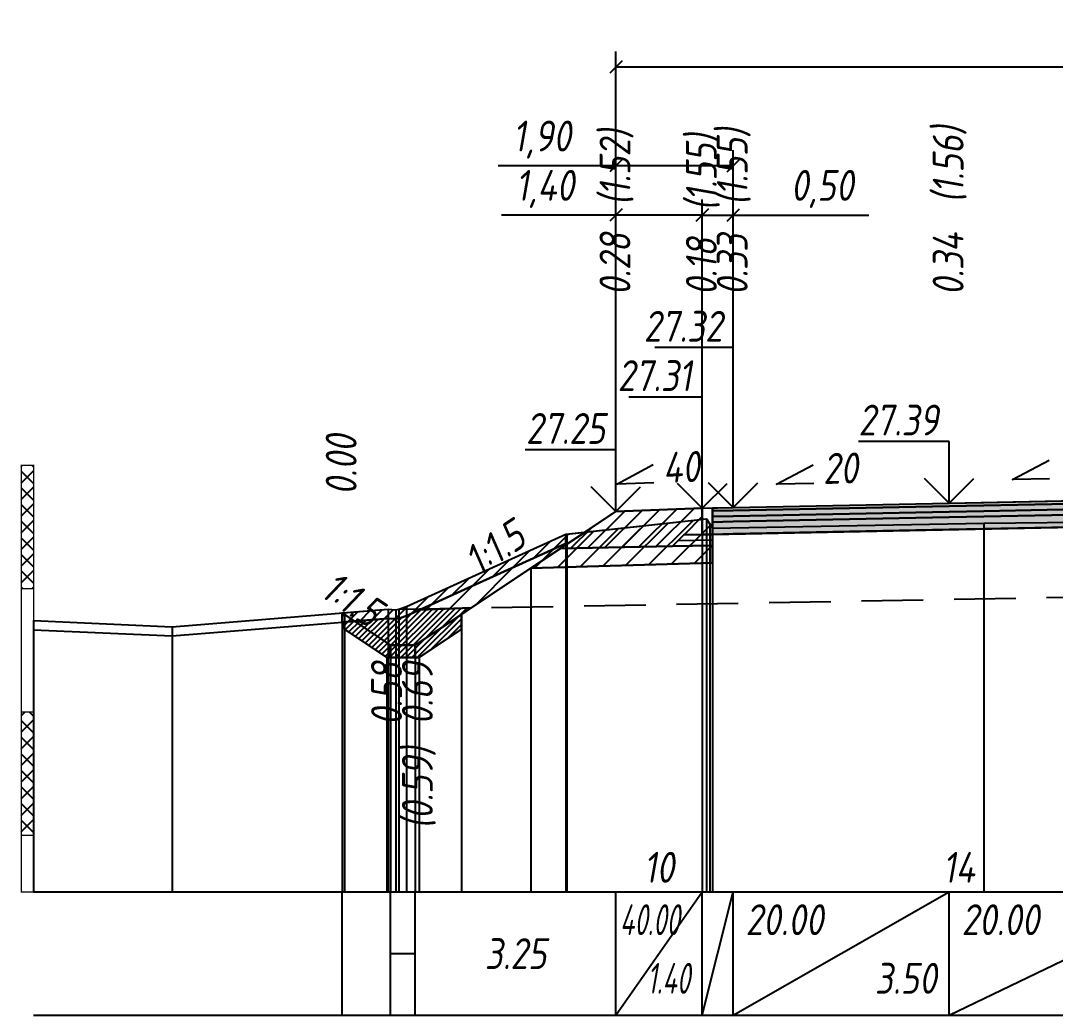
# Model space of a CAD drawing. Extents: x -717 to 1451, y -133302 to 233.
# Drawn here: x 78.9 to 162.8, y -93912 to -93831.4 of the extents above; entities that cross this region are included whole.
import ezdxf
from ezdxf.enums import TextEntityAlignment as Align

# ---------------------------------------------------------------- set-up
doc = ezdxf.new("R2010")
doc.units = 0
doc.linetypes.add('штриховая', pattern=[0.75, 0.5, -0.25])
for name, color, linetype in [('Интерполированный поперечник', 2, 'Continuous'), ('Код_514', 1, 'Continuous'), ('Контур_0', 7, 'Continuous'), ('Контур_2521', 7, 'Continuous'), ('Контур_2564', 7, 'Continuous'), ('Контур_2660', 7, 'Continuous'), ('Контур_2665', 7, 'Continuous'), ('Контур_400', 7, 'Continuous'), ('Контур_508', 7, 'Continuous'), ('Контур_512', 7, 'Continuous'), ('Контур_513', 7, 'Continuous'), ('Контур_818', 7, 'Continuous'), ('Красный поперечник', 1, 'Continuous'), ('Линейка абсолютных высот', 7, 'Continuous'), ('Объём_2501', 7, 'Continuous'), ('Объём_2564', 7, 'Continuous'), ('Объём_2650', 7, 'Continuous'), ('Объём_2660', 7, 'Continuous'), ('Объём_2661', 7, 'Continuous'), ('Объём_2663', 7, 'Continuous'), ('Объём_2664', 7, 'Continuous'), ('Объём_2665', 7, 'Continuous'), ('Объём_2666', 7, 'Continuous'), ('Объём_2753', 7, 'Continuous'), ('Откосы', 7, 'Continuous'), ('Отметки покрытия', 7, 'Continuous'), ('Рабочие отметки', 7, 'Continuous'), ('Рабочие отметки доп.', 7, 'Continuous'), ('Слои выравнивания', 7, 'Continuous'), ('Таблица', 7, 'Continuous'), ('Уклоны проезжей части', 7, 'Continuous'), ('Черный поперечник', 3, 'Continuous')]:
    doc.layers.add(name, color=color, linetype=linetype)
for name, color, linetype, true_color in [('Контур_2540', 2, 'Continuous', 0xffff00), ('Контур_2560', 2, 'Continuous', 0xffff00), ('Контур_2561', 7, 'Continuous', 0xff8040), ('Контур_2562', 3, 'Continuous', 0x00ff00), ('Контур_2563', 7, 'Continuous', 0xff8000), ('Контур_2570', 7, 'Continuous', 0x80ff00), ('Контур_2583', 3, 'Continuous', 0x00ff00), ('Контур_2584', 3, 'Continuous', 0x00ff00), ('Контур_2725', 7, 'Continuous', 0x323232), ('Контур_2736', 4, 'Continuous', 0x00ffff), ('Контур_2737', 4, 'Continuous', 0x00ffff), ('Контур_2738', 4, 'Continuous', 0x00ffff), ('Контур_2739', 4, 'Continuous', 0x00ffff), ('Контур_2741', 4, 'Continuous', 0x00ffff), ('Контур_2742', 4, 'Continuous', 0x00ffff), ('Контур_2743', 4, 'Continuous', 0x00ffff), ('Контур_2744', 7, 'Continuous', 0xa4ffff), ('Контур_2745', 7, 'Continuous', 0xa4ffff), ('Контур_2747', 4, 'Continuous', 0x00ffff), ('Контур_2748', 4, 'Continuous', 0x00ffff), ('Контур_2749', 4, 'Continuous', 0x00ffff), ('Контур_2750', 4, 'Continuous', 0x00ffff), ('Контур_2751', 4, 'Continuous', 0x00ffff), ('Контур_2752', 4, 'Continuous', 0x00ffff), ('Контур_2760', 7, 'Continuous', 0x323232), ('Контур_2761', 7, 'Continuous', 0x323232), ('Контур_2762', 7, 'Continuous', 0x323232), ('Контур_2763', 7, 'Continuous', 0x323232), ('Контур_402', 7, 'Continuous', 0xff6464), ('Контур_703', 4, 'Continuous', 0x00ffff), ('Контур_705', 4, 'Continuous', 0x00ffff), ('Контур_707', 4, 'Continuous', 0x00ffff), ('Контур_720', 131, 'Continuous', 0xaaffff), ('Объём_2500', 7, 'Continuous', 0xc0c0c0), ('Объём_2520', 7, 'Continuous', 0x80ffff), ('Объём_2540', 2, 'Continuous', 0xffff00), ('Объём_2560', 2, 'Continuous', 0xffff00), ('Объём_2561', 7, 'Continuous', 0xff8040), ('Объём_2562', 3, 'Continuous', 0x00ff00), ('Объём_2563', 7, 'Continuous', 0xff8000), ('Объём_2570', 7, 'Continuous', 0x80ff00), ('Объём_2583', 3, 'Continuous', 0x00ff00), ('Объём_2584', 3, 'Continuous', 0x00ff00), ('Объём_2592', 3, 'Continuous', 0x00ff00), ('Объём_2596', 3, 'Continuous', 0x00ff00), ('Объём_2600', 7, 'Continuous', 0x808000), ('Объём_2620', 2, 'Continuous', 0xffff00), ('Объём_2746', 2, 'Continuous', 0xffff00)]:
    doc.layers.add(name, color=color, linetype=linetype, true_color=true_color)
doc.styles.get("Standard").update_dxf_attribs({"font": 'txt', "height": 2.5})
doc.styles.add('М', font='romand.shx', dxfattribs={"width": 0.8, "oblique": 10, "height": 2.5})
doc.dimstyles.new('ISO-25', dxfattribs={"dimtxt": 2.5, "dimasz": 2.5, "dimexe": 1.25, "dimexo": 0.625, "dimtad": 1, "dimtxsty": 'Standard', "dimcen": 2.5, "dimadec": 0, "dimazin": 0, "dimtfac": 1, "dimtmove": 0, "dimatfit": 3, "dimfxl": 1, "dimarcsym": 0})
pattern_1 = [(45.0000013, (0, 0), (-0.67351924, 0.673519211), []), (135.0000003, (0, 0), (-0.673519222, -0.67351923), [])]

# ---------------------------------------------------------------- blocks, each defined once
blk = doc.blocks.new('_Oblique')
at = {"color": 0, "linetype": 'ByBlock', "lineweight": -2}
blk.add_line((-0.5, -0.5), (0.5, 0.5), dxfattribs=at)
blk = doc.blocks.new('*D1852')
at = {"color": 0, "lineweight": -2, "transparency": 16777216}
for p, q in [((127.194, -93870.595), (127.194, -93845.875)), ((134.194, -93870.315), (134.194, -93845.875)), ((127.194, -93847.125), (117.905, -93847.125)), ((134.194, -93847.125), (127.194, -93847.125))]:
    blk.add_line(p, q, dxfattribs=at)
at = {"layer": 'Defpoints', "color": 0, "transparency": 16777216}
for p in [(134.194, -93847.125), (127.194, -93871.22), (134.194, -93870.94)]:
    blk.add_point(p, dxfattribs=at)
at = {"color": 0, "lineweight": -2, "transparency": 16777216, "rotation": 180}
blk.add_blockref('_Oblique', (127.194, -93847.125), dxfattribs=at)
at = {"color": 0, "lineweight": -2, "transparency": 16777216}
blk.add_blockref('_Oblique', (134.194, -93847.125), dxfattribs=at)
at = {"color": 0, "transparency": 16777216, "insert": (121.445, -93845.012), "char_height": 2.5, "width": 8.75, "attachment_point": 5, "style": 'М'}
blk.add_mtext('1,40', dxfattribs=at)
blk = doc.blocks.new('*D1854')
at = {"color": 0, "lineweight": -2, "transparency": 16777216}
for p, q in [((134.194, -93870.315), (134.194, -93845.875)), ((136.694, -93870.265), (136.694, -93845.875)), ((134.194, -93847.125), (136.694, -93847.125)), ((136.694, -93847.125), (147.676, -93847.125))]:
    blk.add_line(p, q, dxfattribs=at)
at = {"layer": 'Defpoints', "color": 0, "transparency": 16777216}
for p in [(136.694, -93847.125), (134.194, -93870.94), (136.694, -93870.89)]:
    blk.add_point(p, dxfattribs=at)
at = {"color": 0, "lineweight": -2, "transparency": 16777216, "rotation": 180}
blk.add_blockref('_Oblique', (134.194, -93847.125), dxfattribs=at)
at = {"color": 0, "lineweight": -2, "transparency": 16777216}
blk.add_blockref('_Oblique', (136.694, -93847.125), dxfattribs=at)
at = {"color": 0, "transparency": 16777216, "insert": (143.915, -93845.012), "char_height": 2.5, "width": 9.16667, "attachment_point": 5, "style": 'М'}
blk.add_mtext('0,50', dxfattribs=at)
blk = doc.blocks.new('*D1857')
at = {"color": 0, "lineweight": -2, "transparency": 16777216}
for p, q in [((127.194, -93870.595), (127.194, -93841.875)), ((136.694, -93870.265), (136.694, -93841.875)), ((127.194, -93843.125), (117.655, -93843.125)), ((136.694, -93843.125), (127.194, -93843.125))]:
    blk.add_line(p, q, dxfattribs=at)
at = {"layer": 'Defpoints', "color": 0, "transparency": 16777216}
for p in [(136.694, -93843.125), (127.194, -93871.22), (136.694, -93870.89)]:
    blk.add_point(p, dxfattribs=at)
at = {"color": 0, "lineweight": -2, "transparency": 16777216, "rotation": 180}
blk.add_blockref('_Oblique', (127.194, -93843.125), dxfattribs=at)
at = {"color": 0, "lineweight": -2, "transparency": 16777216}
blk.add_blockref('_Oblique', (136.694, -93843.125), dxfattribs=at)
at = {"color": 0, "transparency": 16777216, "insert": (121.196, -93841.012), "char_height": 2.5, "width": 8.75, "attachment_point": 5, "style": 'М'}
blk.add_mtext('1,90', dxfattribs=at)
blk = doc.blocks.new('*D1858')
at = {"color": 0, "lineweight": -2, "transparency": 16777216}
for p, q in [((127.194, -93870.595), (127.194, -93833.875)), ((222.694, -93870.595), (222.694, -93833.875)), ((127.194, -93835.125), (222.694, -93835.125))]:
    blk.add_line(p, q, dxfattribs=at)
at = {"layer": 'Defpoints', "color": 0, "transparency": 16777216}
for p in [(222.694, -93835.125), (127.194, -93871.22), (222.694, -93871.22)]:
    blk.add_point(p, dxfattribs=at)
at = {"color": 0, "lineweight": -2, "transparency": 16777216, "rotation": 180}
blk.add_blockref('_Oblique', (127.194, -93835.125), dxfattribs=at)
at = {"color": 0, "lineweight": -2, "transparency": 16777216}
blk.add_blockref('_Oblique', (222.694, -93835.125), dxfattribs=at)
at = {"color": 0, "transparency": 16777216, "insert": (174.944, -93833.012), "char_height": 2.5, "width": 10.41667, "attachment_point": 5, "style": 'М'}
blk.add_mtext('19,10', dxfattribs=at)

msp = doc.modelspace()

# ---------------------------------------------------------------- hatches: boundary and pattern name
at = {"layer": 'Линейка абсолютных высот'}
h = msp.add_hatch(dxfattribs=at)
h.set_pattern_fill('ANSI37', scale=0.3, style=0)
h.set_pattern_definition(pattern_1)
h.paths.add_polyline_path([(80, -93877.414), (80, -93867.414), (79, -93867.414), (79, -93877.414)])
h = msp.add_hatch(dxfattribs=at)
h.set_pattern_fill('ANSI37', scale=0.3, style=0)
h.set_pattern_definition(pattern_1)
h.paths.add_polyline_path([(80, -93897.414), (80, -93887.414), (79, -93887.414), (79, -93897.414)])
at = {"layer": 'Объём_2563'}
h = msp.add_hatch(dxfattribs=at)
h.set_pattern_fill('ANSI31', color=256, scale=0.3)
h.paths.add_polyline_path([(127.194, -93871.157), (134.194, -93870.877), (134.194, -93873.027), (132.694, -93873.057), (131.775, -93873.976), (122.694, -93874.157)])
at = {"layer": 'Объём_2570'}
h = msp.add_hatch(dxfattribs=at)
h.set_pattern_fill('ANSI31', color=256, scale=0.2)
h.paths.add_polyline_path([(123.119, -93873.745), (110.222, -93879.61), (109.608, -93879.83), (109.362, -93879.87), (108.724, -93879.828), (105, -93880.13), (105, -93879.38), (108.724, -93879.078), (109.362, -93879.12), (109.608, -93879.08), (110.222, -93878.86), (123.119, -93872.995)])
at = {"layer": 'Объём_2600'}
h = msp.add_hatch(dxfattribs=at)
h.set_pattern_fill('ANSI31', color=6, scale=0.4)
h.paths.add_polyline_path([(135.026, -93875.31), (120.302, -93875.751), (115.467, -93878.975), (111.259, -93879.138), (123.119, -93873.745), (123.119, -93872.995), (134.526, -93871.76), (135.026, -93872.503)])
at = {"layer": 'Объём_2620'}
h = msp.add_hatch(dxfattribs=at)
h.set_pattern_fill('ANSI31', color=2, scale=0.1)
h.paths.add_polyline_path([(108.724, -93879.828), (109.362, -93879.87), (109.608, -93879.83), (110.222, -93879.61), (111.259, -93879.138), (115.467, -93878.975), (114.68, -93879.5), (114.68, -93880.702), (111.232, -93883), (108.627, -93883), (105.18, -93880.702), (105.18, -93880.116)])
at = {"layer": 'Слои выравнивания'}
for color, points in [(2, [(135.026, -93870.861), (136.694, -93870.827), (154.194, -93870.477), (157.018, -93870.421), (174.944, -93870.062), (174.944, -93870.312), (157.018, -93870.671), (154.194, -93870.727), (136.694, -93871.077), (135.026, -93871.111)]), (3, [(135.026, -93871.111), (136.694, -93871.077), (154.194, -93870.727), (157.018, -93870.671), (174.944, -93870.312), (174.944, -93870.762), (157.018, -93871.121), (154.194, -93871.177), (136.694, -93871.527), (135.026, -93871.561)]), (4, [(135.026, -93871.561), (136.694, -93871.527), (154.194, -93871.177), (157.018, -93871.121), (174.944, -93870.762), (174.944, -93871.212), (157.018, -93871.571), (154.194, -93871.627), (136.694, -93871.977), (135.026, -93872.011)]), (5, [(135.026, -93872.011), (136.694, -93871.977), (154.194, -93871.627), (157.018, -93871.571), (174.944, -93871.212), (174.944, -93872.212), (157.018, -93872.571), (154.194, -93872.627), (136.694, -93872.977), (135.026, -93873.011)])]:
    msp.add_hatch(color=color, dxfattribs=at).paths.add_polyline_path(points)

# ---------------------------------------------------------------- linework, layer by layer
at = {"layer": 'Интерполированный поперечник', "linetype": 'штриховая', "ltscale": 10, "flags": 128}
msp.add_lwpolyline([(109.608, -93879.08), (239.749, -93876.753)], dxfattribs=at)
at = {"layer": 'Код_514'}
for p, q in [((105, -93912), (105, -93902)), ((108.93, -93912), (108.93, -93902)), ((110.93, -93912), (110.93, -93902)), ((127.194, -93912), (127.194, -93902)), ((127.194, -93912), (134.194, -93902)), ((134.194, -93912), (134.194, -93902)), ((134.194, -93912), (136.694, -93902)), ((136.694, -93912), (136.694, -93902)), ((136.694, -93912), (154.194, -93902)), ((154.194, -93912), (154.194, -93902)), ((154.194, -93912), (174.944, -93902)), ((108.93, -93907), (110.93, -93907))]:
    msp.add_line(p, q, dxfattribs=at)
at = {"layer": 'Контур_0', "flags": 128}
for points in [[(127.194, -93871.157), (115.467, -93878.975), (115.467, -93878.975), (115.467, -93878.975), (115.467, -93878.975), (115.467, -93878.975), (115.467, -93878.975), (115.467, -93878.975), (115.467, -93878.975), (115.467, -93878.975), (115.467, -93878.975), (115.467, -93878.975), (115.467, -93878.975), (115.467, -93878.975), (115.467, -93878.975), (110.93, -93882), (108.93, -93882), (105, -93879.38), (105, -93879.38), (105, -93879.38), (105, -93879.38), (105, -93879.38), (105, -93879.38), (105, -93879.38), (105, -93879.38), (105, -93879.38), (105, -93879.38), (105, -93879.38), (105, -93879.38), (105, -93879.38)], [(127.194, -93871.157), (115.467, -93878.975), (115.467, -93878.975), (115.467, -93878.975), (115.467, -93878.975), (115.467, -93878.975), (115.467, -93878.975), (115.467, -93878.975), (115.467, -93878.975), (115.467, -93878.975), (115.467, -93878.975), (115.467, -93878.975), (115.467, -93878.975), (115.467, -93878.975), (115.467, -93878.975), (110.93, -93882)], [(134.194, -93873.027), (134.194, -93870.877), (135.026, -93870.861), (135.026, -93873.011), (134.194, -93873.027), (134.194, -93873.027)], [(122.694, -93874.157), (131.775, -93873.976), (132.694, -93873.057), (134.194, -93873.027)], [(132.694, -93873.057), (135.026, -93873.011), (135.026, -93873.911), (131.775, -93873.976), (132.694, -93873.057), (132.694, -93873.057)]]:
    msp.add_lwpolyline(points, dxfattribs=at)
at = {"layer": 'Контур_2521', "color": 250, "flags": 128}
msp.add_lwpolyline([(132.235, -93873.516), (135.026, -93873.461)], dxfattribs=at)
at = {"layer": 'Контур_2540', "flags": 128}
msp.add_lwpolyline([(131.775, -93873.976), (135.026, -93873.911), (135.026, -93875.31), (120.302, -93875.751), (122.694, -93874.157), (131.775, -93873.976), (131.775, -93873.976)], dxfattribs=at)
at = {"layer": 'Контур_2560', "flags": 128}
msp.add_lwpolyline([(127.194, -93871.157), (127.194, -93871.157), (127.194, -93871.157), (134.194, -93870.877)], dxfattribs=at)
at = {"layer": 'Контур_2561', "flags": 128}
msp.add_lwpolyline([(134.194, -93870.877), (134.194, -93870.877), (127.194, -93871.157), (127.194, -93871.157), (134.194, -93870.877)], dxfattribs=at)
at = {"layer": 'Контур_2562', "flags": 128}
msp.add_lwpolyline([(127.194, -93871.157), (127.194, -93871.157), (127.194, -93871.157), (127.194, -93871.157), (127.194, -93871.157)], dxfattribs=at)
at = {"layer": 'Контур_2563', "flags": 128}
msp.add_lwpolyline([(127.194, -93871.157), (134.194, -93870.877), (134.194, -93873.027), (132.694, -93873.057), (131.775, -93873.976), (122.694, -93874.157), (127.194, -93871.157), (127.194, -93871.157)], dxfattribs=at)
at = {"layer": 'Контур_2564', "flags": 128}
msp.add_lwpolyline([(127.194, -93871.157), (134.194, -93870.877)], dxfattribs=at)
at = {"layer": 'Контур_2570', "flags": 128}
msp.add_lwpolyline([(80, -93880.752), (91.236, -93881.246), (108.724, -93879.828), (109.362, -93879.87), (109.608, -93879.83), (109.608, -93879.83), (110.222, -93879.61), (123.119, -93873.745), (123.119, -93872.995), (123.222, -93872.988), (134.526, -93871.76), (134.801, -93872.172), (135.026, -93872.503), (157.018, -93872.115), (174.944, -93871.912)], dxfattribs=at)
at = {"layer": 'Контур_2583', "flags": 128}
for points in [[(108.627, -93883), (108.93, -93883), (108.93, -93882), (105.18, -93879.5), (105.18, -93880.702), (108.627, -93883)], [(114.68, -93880.702), (114.68, -93879.5), (110.93, -93882), (110.93, -93883), (111.232, -93883), (114.68, -93880.702)]]:
    msp.add_lwpolyline(points, dxfattribs=at)
at = {"layer": 'Контур_2584', "flags": 128}
msp.add_lwpolyline([(110.93, -93883), (110.93, -93882), (108.93, -93882), (108.93, -93883), (110.93, -93883)], dxfattribs=at)
at = {"layer": 'Контур_2660', "flags": 128}
msp.add_lwpolyline([(120.302, -93875.751), (135.026, -93875.31)], dxfattribs=at)
at = {"layer": 'Контур_2665', "flags": 128}
msp.add_lwpolyline([(127.194, -93871.157), (127.194, -93871.157)], dxfattribs=at)
at = {"layer": 'Контур_2725', "flags": 128}
msp.add_lwpolyline([(135.026, -93873.011), (136.694, -93872.977), (154.194, -93872.627), (157.018, -93872.571), (174.944, -93872.212), (176.591, -93872.245), (177.183, -93872.257), (188.778, -93872.489), (195.694, -93872.627), (213.194, -93872.977), (215.694, -93873.027)], dxfattribs=at)
at = {"layer": 'Контур_2736', "flags": 128}
for points in [[(127.194, -93871.157), (115.467, -93878.975)], [(115.467, -93878.975), (110.93, -93882)]]:
    msp.add_lwpolyline(points, dxfattribs=at)
at = {"layer": 'Контур_2737', "flags": 128}
msp.add_lwpolyline([(115.467, -93878.975), (115.467, -93878.975)], dxfattribs=at)
at = {"layer": 'Контур_2738', "flags": 128}
msp.add_lwpolyline([(115.467, -93878.975), (115.467, -93878.975)], dxfattribs=at)
at = {"layer": 'Контур_2739', "flags": 128}
msp.add_lwpolyline([(115.467, -93878.975), (115.467, -93878.975)], dxfattribs=at)
at = {"layer": 'Контур_2741', "flags": 128}
msp.add_lwpolyline([(105, -93879.38), (105, -93879.38)], dxfattribs=at)
at = {"layer": 'Контур_2742', "flags": 128}
msp.add_lwpolyline([(105, -93879.38), (105, -93879.38)], dxfattribs=at)
at = {"layer": 'Контур_2743', "flags": 128}
msp.add_lwpolyline([(105, -93879.38), (105, -93879.38)], dxfattribs=at)
at = {"layer": 'Контур_2744', "flags": 128}
msp.add_lwpolyline([(105, -93879.38), (105, -93879.38)], dxfattribs=at)
msp.add_lwpolyline([(105, -93879.38), (105, -93879.38)], dxfattribs=at)
msp.add_lwpolyline([(105, -93879.38), (105, -93879.38)], dxfattribs=at)
msp.add_lwpolyline([(105, -93879.38), (105, -93879.38)], dxfattribs=at)
msp.add_lwpolyline([(105, -93879.38), (105, -93879.38)], dxfattribs=at)
msp.add_lwpolyline([(105, -93879.38), (105, -93879.38)], dxfattribs=at)
at = {"layer": 'Контур_2745', "flags": 128}
msp.add_lwpolyline([(115.467, -93878.975), (115.467, -93878.975)], dxfattribs=at)
msp.add_lwpolyline([(115.467, -93878.975), (115.467, -93878.975)], dxfattribs=at)
msp.add_lwpolyline([(115.467, -93878.975), (115.467, -93878.975)], dxfattribs=at)
msp.add_lwpolyline([(115.467, -93878.975), (115.467, -93878.975)], dxfattribs=at)
msp.add_lwpolyline([(115.467, -93878.975), (115.467, -93878.975)], dxfattribs=at)
msp.add_lwpolyline([(115.467, -93878.975), (115.467, -93878.975)], dxfattribs=at)
at = {"layer": 'Контур_2747', "flags": 128}
msp.add_lwpolyline([(115.467, -93878.975), (115.467, -93878.975)], dxfattribs=at)
at = {"layer": 'Контур_2748', "flags": 128}
msp.add_lwpolyline([(115.467, -93878.975), (115.467, -93878.975)], dxfattribs=at)
at = {"layer": 'Контур_2749', "flags": 128}
msp.add_lwpolyline([(115.467, -93878.975), (115.467, -93878.975)], dxfattribs=at)
at = {"layer": 'Контур_2750', "flags": 128}
msp.add_lwpolyline([(105, -93879.38), (105, -93879.38)], dxfattribs=at)
at = {"layer": 'Контур_2751', "flags": 128}
msp.add_lwpolyline([(105, -93879.38), (105, -93879.38)], dxfattribs=at)
at = {"layer": 'Контур_2752', "flags": 128}
msp.add_lwpolyline([(105, -93879.38), (105, -93879.38)], dxfattribs=at)
at = {"layer": 'Контур_2760', "flags": 128}
msp.add_lwpolyline([(135.026, -93870.861), (136.694, -93870.827), (154.194, -93870.477), (157.018, -93870.421), (174.944, -93870.062), (176.591, -93870.095), (177.183, -93870.107), (188.778, -93870.339), (195.694, -93870.477), (213.194, -93870.827), (215.694, -93870.877)], dxfattribs=at)
at = {"layer": 'Контур_2761', "flags": 128}
msp.add_lwpolyline([(135.026, -93871.111), (136.694, -93871.077), (154.194, -93870.727), (157.018, -93870.671), (174.944, -93870.312), (176.591, -93870.345), (177.183, -93870.357), (188.778, -93870.589), (195.694, -93870.727), (213.194, -93871.077), (215.694, -93871.127)], dxfattribs=at)
at = {"layer": 'Контур_2762', "flags": 128}
msp.add_lwpolyline([(135.026, -93871.561), (136.694, -93871.527), (154.194, -93871.177), (157.018, -93871.121), (174.944, -93870.762), (176.591, -93870.795), (177.183, -93870.807), (188.778, -93871.039), (195.694, -93871.177), (213.194, -93871.527), (215.694, -93871.577)], dxfattribs=at)
at = {"layer": 'Контур_2763', "flags": 128}
msp.add_lwpolyline([(135.026, -93872.011), (136.694, -93871.977), (154.194, -93871.627), (157.018, -93871.571), (174.944, -93871.212), (176.591, -93871.245), (177.183, -93871.257), (188.778, -93871.489), (195.694, -93871.627), (213.194, -93871.977), (215.694, -93872.027)], dxfattribs=at)
at = {"layer": 'Контур_400', "flags": 128}
msp.add_lwpolyline([(134.194, -93870.877), (136.694, -93870.827), (136.694, -93870.827), (136.694, -93870.827), (136.694, -93870.827), (136.694, -93870.827), (136.694, -93870.827), (154.194, -93870.477), (174.944, -93870.062)], dxfattribs=at)
at = {"layer": 'Контур_402', "flags": 128}
msp.add_lwpolyline([(120.302, -93875.751), (135.026, -93875.31), (135.026, -93873.011), (174.944, -93872.212), (215.694, -93873.027), (215.694, -93875.335), (229.585, -93875.751)], dxfattribs=at)
at = {"layer": 'Контур_508', "flags": 128}
msp.add_lwpolyline([(105, -93879.38), (105.18, -93879.5), (105.18, -93880.702), (108.627, -93883), (108.93, -93883), (110.93, -93883), (111.232, -93883), (114.68, -93880.702), (114.68, -93879.5), (120.302, -93875.751), (135.026, -93875.31), (135.026, -93873.011), (174.944, -93872.212), (215.694, -93873.027), (215.694, -93875.335), (229.585, -93875.751), (230.277, -93876.213), (230.277, -93877.415), (233.724, -93879.713), (234.027, -93879.713), (236.027, -93879.713), (236.33, -93879.713), (238.945, -93877.969)], dxfattribs=at)
at = {"layer": 'Контур_512', "flags": 128}
msp.add_lwpolyline([(105, -93879.38), (105.18, -93879.5), (105.18, -93880.702), (108.627, -93883), (108.93, -93883), (110.93, -93883), (111.232, -93883), (114.68, -93880.702), (114.68, -93879.5), (120.302, -93875.751), (135.026, -93875.31)], dxfattribs=at)
at = {"layer": 'Контур_513', "flags": 128}
msp.add_lwpolyline([(105, -93879.38), (105.18, -93879.5), (105.18, -93880.702), (108.627, -93883), (108.93, -93883), (110.93, -93883), (111.232, -93883), (114.68, -93880.702), (114.68, -93879.5), (120.302, -93875.751), (135.026, -93875.31), (135.026, -93873.011), (174.944, -93872.212), (215.694, -93873.027), (215.694, -93875.335), (229.585, -93875.751), (230.277, -93876.213), (230.277, -93877.415), (233.724, -93879.713), (234.027, -93879.713), (236.027, -93879.713), (236.33, -93879.713), (238.945, -93877.969)], dxfattribs=at)
at = {"layer": 'Контур_703', "flags": 128}
msp.add_lwpolyline([(127.194, -93871.157), (115.467, -93878.975)], dxfattribs=at)
at = {"layer": 'Контур_705', "flags": 128}
msp.add_lwpolyline([(115.467, -93878.975), (115.467, -93878.975)], dxfattribs=at)
at = {"layer": 'Контур_707', "flags": 128}
msp.add_lwpolyline([(108.93, -93882), (105, -93879.38)], dxfattribs=at)
at = {"layer": 'Контур_720', "flags": 128}
msp.add_lwpolyline([(110.93, -93882), (108.93, -93882)], dxfattribs=at)
at = {"layer": 'Контур_818', "flags": 128}
msp.add_lwpolyline([(105, -93880.13), (108.724, -93879.828), (109.362, -93879.87), (109.608, -93879.83), (109.608, -93879.83), (110.222, -93879.61), (123.119, -93873.745), (123.119, -93872.995), (123.222, -93872.988), (134.526, -93871.76), (134.801, -93872.172), (135.026, -93872.503), (157.018, -93872.115), (174.944, -93871.912)], dxfattribs=at)
at = {"layer": 'Красный поперечник'}
for p, q in [((154.194, -93870.477), (174.944, -93870.062)), ((110.93, -93882), (127.194, -93871.157)), ((127.194, -93871.157), (134.194, -93870.877)), ((134.194, -93870.877), (136.694, -93870.827)), ((136.694, -93870.827), (154.194, -93870.477)), ((135.026, -93875.31), (135.026, -93902)), ((120.302, -93875.751), (120.302, -93902)), ((105, -93879.38), (105, -93902)), ((105, -93879.38), (108.93, -93882)), ((105.18, -93879.5), (105.18, -93902)), ((114.68, -93879.5), (114.68, -93902)), ((105.18, -93880.702), (105.18, -93902)), ((114.68, -93880.702), (114.68, -93902)), ((108.93, -93882), (110.93, -93882)), ((108.627, -93883), (108.627, -93902)), ((108.93, -93883), (108.93, -93902)), ((110.93, -93883), (110.93, -93902)), ((111.232, -93883), (111.232, -93902))]:
    msp.add_line(p, q, dxfattribs=at)
at = {"layer": 'Линейка абсолютных высот', "color": 7, "const_width": 0.1, "flags": 128}
for points in [[(80, -93877.414), (80, -93867.414), (79, -93867.414), (79, -93877.414), (80, -93877.414)], [(80, -93887.414), (80, -93877.414), (79, -93877.414), (79, -93887.414), (80, -93887.414)], [(80, -93897.414), (80, -93887.414), (79, -93887.414), (79, -93897.414), (80, -93897.414)], [(80, -93902), (80, -93897.414), (79, -93897.414), (79, -93902), (80, -93902)]]:
    msp.add_lwpolyline(points, dxfattribs=at)
at = {"layer": 'Объём_2500', "flags": 128}
msp.add_lwpolyline([(134.194, -93873.027), (134.194, -93870.877), (135.026, -93870.861), (135.026, -93873.011), (134.194, -93873.027), (134.194, -93873.027)], dxfattribs=at)
at = {"layer": 'Объём_2501', "flags": 128}
msp.add_lwpolyline([(134.194, -93870.877), (136.694, -93870.827), (136.694, -93870.827), (136.694, -93870.827), (136.694, -93870.827), (136.694, -93870.827), (136.694, -93870.827), (154.194, -93870.477), (174.944, -93870.062)], dxfattribs=at)
at = {"layer": 'Объём_2520', "color": 250, "flags": 128}
msp.add_lwpolyline([(132.694, -93873.057), (135.026, -93873.011), (135.026, -93873.911), (131.775, -93873.976), (132.694, -93873.057), (132.694, -93873.057)], dxfattribs=at)
at = {"layer": 'Объём_2540', "flags": 128}
msp.add_lwpolyline([(131.775, -93873.976), (135.026, -93873.911), (135.026, -93875.31), (120.302, -93875.751), (122.694, -93874.157), (131.775, -93873.976), (131.775, -93873.976)], dxfattribs=at)
at = {"layer": 'Объём_2560', "flags": 128}
msp.add_lwpolyline([(127.194, -93871.157), (127.194, -93871.157), (127.194, -93871.157), (134.194, -93870.877)], dxfattribs=at)
at = {"layer": 'Объём_2561', "flags": 128}
msp.add_lwpolyline([(134.194, -93870.877), (134.194, -93870.877), (127.194, -93871.157), (127.194, -93871.157), (134.194, -93870.877)], dxfattribs=at)
at = {"layer": 'Объём_2562', "flags": 128}
msp.add_lwpolyline([(127.194, -93871.157), (127.194, -93871.157), (127.194, -93871.157), (127.194, -93871.157), (127.194, -93871.157)], dxfattribs=at)
at = {"layer": 'Объём_2563', "color": 250, "flags": 128}
msp.add_lwpolyline([(127.194, -93871.157), (134.194, -93870.877), (134.194, -93873.027), (132.694, -93873.057), (131.775, -93873.976), (122.694, -93874.157), (127.194, -93871.157), (127.194, -93871.157)], dxfattribs=at)
at = {"layer": 'Объём_2564', "flags": 128}
msp.add_lwpolyline([(127.194, -93871.157), (134.194, -93870.877)], dxfattribs=at)
at = {"layer": 'Объём_2570', "flags": 128}
msp.add_lwpolyline([(123.119, -93873.745), (110.222, -93879.61), (109.608, -93879.83), (109.362, -93879.87), (108.724, -93879.828), (105, -93880.13), (105, -93879.38), (108.724, -93879.078), (109.362, -93879.12), (109.608, -93879.08), (110.222, -93878.86), (123.119, -93872.995), (123.119, -93873.745), (123.119, -93873.745)], dxfattribs=at)
at = {"layer": 'Объём_2583', "flags": 128}
for points in [[(108.627, -93883), (108.93, -93883), (108.93, -93882), (105.18, -93879.5), (105.18, -93880.702), (108.627, -93883)], [(114.68, -93880.702), (114.68, -93879.5), (110.93, -93882), (110.93, -93883), (111.232, -93883), (114.68, -93880.702)]]:
    msp.add_lwpolyline(points, dxfattribs=at)
at = {"layer": 'Объём_2584', "flags": 128}
msp.add_lwpolyline([(110.93, -93883), (110.93, -93882), (108.93, -93882), (108.93, -93883), (110.93, -93883)], dxfattribs=at)
at = {"layer": 'Объём_2592', "flags": 128}
for points in [[(108.93, -93882), (105.18, -93879.5)], [(114.68, -93879.5), (110.93, -93882)]]:
    msp.add_lwpolyline(points, dxfattribs=at)
at = {"layer": 'Объём_2596', "flags": 128}
msp.add_lwpolyline([(110.93, -93882), (108.93, -93882)], dxfattribs=at)
at = {"layer": 'Объём_2600', "color": 5, "flags": 128}
msp.add_lwpolyline([(105, -93880.13), (105, -93879.38), (105.18, -93879.5), (105.18, -93880.116), (105, -93880.13), (105, -93880.13)], dxfattribs=at)
at = {"layer": 'Объём_2620', "flags": 128}
msp.add_lwpolyline([(108.724, -93879.828), (109.362, -93879.87), (109.608, -93879.83), (110.222, -93879.61), (111.259, -93879.138), (115.467, -93878.975), (114.68, -93879.5), (114.68, -93880.702), (111.232, -93883), (108.627, -93883), (105.18, -93880.702), (105.18, -93880.116), (108.724, -93879.828), (108.724, -93879.828)], dxfattribs=at)
at = {"layer": 'Объём_2650', "color": 6, "flags": 128}
msp.add_lwpolyline([(135.026, -93875.31), (120.302, -93875.751), (115.467, -93878.975), (111.259, -93879.138), (123.119, -93873.745), (123.119, -93872.995), (134.526, -93871.76), (135.026, -93872.503), (135.026, -93875.31), (135.026, -93875.31)], dxfattribs=at)
at = {"layer": 'Объём_2660', "flags": 128}
msp.add_lwpolyline([(120.302, -93875.751), (135.026, -93875.31)], dxfattribs=at)
at = {"layer": 'Объём_2661', "flags": 128}
msp.add_lwpolyline([(127.194, -93871.157), (115.467, -93878.975)], dxfattribs=at)
at = {"layer": 'Объём_2663', "flags": 128}
for points in [[(108.93, -93882), (105, -93879.38)], [(115.467, -93878.975), (110.93, -93882)]]:
    msp.add_lwpolyline(points, dxfattribs=at)
at = {"layer": 'Объём_2664', "flags": 128}
msp.add_lwpolyline([(110.93, -93882), (108.93, -93882)], dxfattribs=at)
at = {"layer": 'Объём_2665', "flags": 128}
msp.add_lwpolyline([(127.194, -93871.157), (127.194, -93871.157)], dxfattribs=at)
at = {"layer": 'Объём_2666', "flags": 128}
msp.add_lwpolyline([(127.194, -93871.157), (115.467, -93878.975)], dxfattribs=at)
at = {"layer": 'Объём_2746', "flags": 128}
for points in [[(123.28, -93873.766), (124.687, -93872.829), (134.526, -93871.76), (135.026, -93872.503), (135.026, -93875.31), (120.302, -93875.751), (123.28, -93873.766), (123.28, -93873.766)], [(114.68, -93880.702), (111.232, -93883), (108.627, -93883), (105.18, -93880.702), (105.18, -93880.116), (106.003, -93880.049), (108.93, -93882), (110.93, -93882), (114.68, -93879.5), (114.68, -93880.702), (114.68, -93880.702)]]:
    msp.add_lwpolyline(points, dxfattribs=at)
at = {"layer": 'Объём_2753', "flags": 128}
msp.add_lwpolyline([(135.026, -93870.861), (135.026, -93870.861)], dxfattribs=at)
at = {"layer": 'Откосы', "color": 1, "flags": 128}
for points in [[(162.343, -93868.503), (159.343, -93868.563), (162.313, -93867.003)], [(130.267, -93868.836), (127.269, -93868.956), (130.207, -93867.337)], [(143.218, -93868.885), (140.218, -93868.945), (143.188, -93867.386)]]:
    msp.add_lwpolyline(points, dxfattribs=at)
at = {"layer": 'Отметки покрытия', "color": 1}
for p, q in [((136.694, -93857.877), (130.344, -93857.877)), ((136.694, -93870.827), (136.694, -93857.877)), ((134.194, -93861.877), (128.244, -93861.877)), ((134.194, -93870.877), (134.194, -93861.877)), ((127.194, -93866.157), (119.844, -93866.157)), ((127.194, -93871.157), (127.194, -93866.157)), ((154.194, -93865.477), (146.844, -93865.477)), ((154.194, -93870.477), (154.194, -93865.477)), ((154.194, -93870.477), (152.194, -93868.477)), ((154.194, -93870.477), (156.194, -93868.477)), ((127.194, -93871.157), (125.194, -93869.157)), ((127.194, -93871.157), (129.194, -93869.157)), ((134.194, -93870.877), (132.194, -93868.877)), ((134.194, -93870.877), (136.194, -93868.877)), ((136.694, -93870.827), (134.694, -93868.827)), ((136.694, -93870.827), (138.694, -93868.827))]:
    msp.add_line(p, q, dxfattribs=at)
at = {"layer": 'Слои выравнивания'}
for p, q in [((134.194, -93870.877), (134.194, -93902)), ((135.026, -93870.861), (135.026, -93902))]:
    msp.add_line(p, q, dxfattribs=at)
at = {"layer": 'Слои выравнивания', "color": 2, "flags": 128}
msp.add_lwpolyline([(135.026, -93870.861), (136.694, -93870.827), (154.194, -93870.477), (157.018, -93870.421), (174.944, -93870.062), (174.944, -93870.312), (157.018, -93870.671), (154.194, -93870.727), (136.694, -93871.077), (135.026, -93871.111)], close=True, dxfattribs=at)
at = {"layer": 'Слои выравнивания', "color": 3, "flags": 128}
msp.add_lwpolyline([(135.026, -93871.111), (136.694, -93871.077), (154.194, -93870.727), (157.018, -93870.671), (174.944, -93870.312), (174.944, -93870.762), (157.018, -93871.121), (154.194, -93871.177), (136.694, -93871.527), (135.026, -93871.561)], close=True, dxfattribs=at)
at = {"layer": 'Слои выравнивания', "color": 4, "flags": 128}
msp.add_lwpolyline([(135.026, -93871.561), (136.694, -93871.527), (154.194, -93871.177), (157.018, -93871.121), (174.944, -93870.762), (174.944, -93871.212), (157.018, -93871.571), (154.194, -93871.627), (136.694, -93871.977), (135.026, -93872.011)], close=True, dxfattribs=at)
at = {"layer": 'Слои выравнивания', "color": 5, "flags": 128}
msp.add_lwpolyline([(135.026, -93872.011), (136.694, -93871.977), (154.194, -93871.627), (157.018, -93871.571), (174.944, -93871.212), (174.944, -93872.212), (157.018, -93872.571), (154.194, -93872.627), (136.694, -93872.977), (135.026, -93873.011)], close=True, dxfattribs=at)
at = {"layer": 'Таблица'}
for p, q in [((80, -93902), (263.945, -93902)), ((80, -93912), (263.945, -93912))]:
    msp.add_line(p, q, dxfattribs=at)
at = {"layer": 'Черный поперечник', "color": 7}
for p, q in [((134.526, -93871.76), (134.526, -93902)), ((134.801, -93872.172), (134.801, -93902)), ((135.026, -93872.503), (135.026, -93902)), ((157.018, -93872.115), (157.018, -93902)), ((123.119, -93872.995), (123.119, -93902)), ((123.222, -93872.988), (123.222, -93902)), ((108.724, -93879.078), (108.724, -93902)), ((109.362, -93879.12), (109.362, -93902)), ((109.608, -93879.08), (109.608, -93902)), ((110.222, -93878.86), (110.222, -93902)), ((80, -93880.002), (80, -93902)), ((91.236, -93880.496), (91.236, -93902))]:
    msp.add_line(p, q, dxfattribs=at)
at = {"layer": 'Черный поперечник', "flags": 128}
msp.add_lwpolyline([(80, -93880.002), (91.236, -93880.496), (108.724, -93879.078), (109.362, -93879.12), (109.608, -93879.08), (110.222, -93878.86), (123.119, -93872.995), (123.222, -93872.988), (134.526, -93871.76), (134.801, -93872.172), (135.026, -93872.503), (157.018, -93872.115), (174.944, -93871.912)], dxfattribs=at)

# ---------------------------------------------------------------- texts
at = {"layer": 'Код_514', "style": 'М', "oblique": 10}
for s, width, p in [('40.00', 0.6, (127.504, -93903)), ('20.00', 0.8, (137.694, -93903)), ('20.00', 0.8, (155.194, -93903))]:
    msp.add_text(s, height=2.5, dxfattribs=dict(at, width=width)).set_placement(p, align=Align.TOP_LEFT)
at = {"layer": 'Код_514', "style": 'М', "oblique": 10, "width": 0.8}
msp.add_text('3.25', height=2.5, dxfattribs=at).set_placement((119.062, -93907), align=Align.MIDDLE_CENTER)
at = {"layer": 'Код_514', "style": 'М', "oblique": 10}
for s, width, p in [('1.40', 0.6, (133.194, -93911)), ('3.50', 0.8, (153.194, -93911))]:
    msp.add_text(s, height=2.5, dxfattribs=dict(at, width=width)).set_placement(p, align=Align.BOTTOM_RIGHT)
at = {"layer": 'Отметки покрытия', "color": 1, "style": 'М', "oblique": 10, "width": 0.8}
for s, p in [('27.32', (135.835, -93858.146)), ('27.31', (133.335, -93862.146)), ('27.39', (153.335, -93865.746)), ('27.25', (126.335, -93866.426))]:
    msp.add_text(s, height=2.5, dxfattribs=at).set_placement(p, align=Align.BOTTOM_RIGHT)
at = {"layer": 'Рабочие отметки', "color": 1, "style": 'М', "oblique": 10, "width": 0.8}
for s, p in [('0.28', (127.116, -93853.627)), ('0.33', (136.616, -93853.627)), ('0.34', (154.116, -93853.627)), ('0.18', (134.116, -93853.627)), ('0.00', (104.922, -93869.811))]:
    msp.add_text(s, height=2.5, rotation=90, dxfattribs=at).set_placement(p, align=Align.MIDDLE_LEFT)
for s, p in [('0.58', (108.601, -93883.351)), ('0.69', (111.101, -93883.351))]:
    msp.add_text(s, height=2.5, rotation=90, dxfattribs=at).set_placement(p, align=Align.MIDDLE_RIGHT)
at = {"layer": 'Рабочие отметки доп.', "color": 1, "style": 'М', "oblique": 10, "width": 0.8}
for s, p in [('(1.52)', (127.116, -93846.327)), ('(1.55)', (136.616, -93846.327)), ('(1.56)', (154.116, -93846.127)), ('(1.55)', (134.116, -93846.777))]:
    msp.add_text(s, height=2.5, rotation=90, dxfattribs=at).set_placement(p, align=Align.MIDDLE_LEFT)
msp.add_text('(0.59)', height=2.5, rotation=90, dxfattribs=at).set_placement((111.101, -93890.231), align=Align.MIDDLE_RIGHT)
at = {"layer": 'Слои выравнивания', "style": 'М', "oblique": 10, "width": 0.8}
for s, p in [('10', (130.679, -93902)), ('14', (154.985, -93902))]:
    msp.add_text(s, height=2.5, dxfattribs=at).set_placement(p, align=Align.BOTTOM_CENTER)
at = {"layer": 'Уклоны проезжей части', "color": 1, "style": 'М', "oblique": 10, "width": 0.8}
for s, rotation, p in [('40', 2.29061, (132.571, -93869.552)), ('20', 1.14576, (145.424, -93869.652)), ('1:1.5', 33.69007, (118.507, -93875.747)), ('1:1.5', 326.30994, (104.723, -93879.943))]:
    msp.add_text(s, height=2.5, rotation=rotation, dxfattribs=at).set_placement(p, align=Align.BOTTOM_CENTER)

# ---------------------------------------------------------------- dimensions: what is measured, and where the dimension line sits
at = {"color": 5}
dim = msp.add_linear_dim(base=(222.694, -93835.125), p1=(127.194, -93871.22), p2=(222.694, -93871.22), angle=180, dimstyle='ISO-25', override={"dimasz": 1, "dimlfac": 0.2, "dimzin": 0, "dimtxsty": 'М', "dimblk1": 'Oblique', "dimblk2": 'Oblique', "dimsah": 1}, dxfattribs=at)
dim.commit()
dim.dimension.update_dxf_attribs({"geometry": '*D1858', "text_midpoint": (174.944, -93833.012)})
for base, p1, p2, picture, middle in [((136.694, -93843.125), (127.194, -93871.22), (136.694, -93870.89), '*D1857', (121.196, -93843.125)), ((134.194, -93847.125), (127.194, -93871.22), (134.194, -93870.94), '*D1852', (121.445, -93847.125)), ((136.694, -93847.125), (134.194, -93870.94), (136.694, -93870.89), '*D1854', (143.915, -93847.125))]:
    dim = msp.add_linear_dim(base=base, p1=p1, p2=p2, angle=180, dimstyle='ISO-25', override={"dimasz": 1, "dimlfac": 0.2, "dimzin": 0, "dimtxsty": 'М', "dimblk1": 'Oblique', "dimblk2": 'Oblique', "dimsah": 1}, dxfattribs=at)
    dim.commit()
    dim.dimension.update_dxf_attribs({"geometry": picture, "text_midpoint": middle, "dimtype": 160})

doc.saveas('drawing.dxf')
